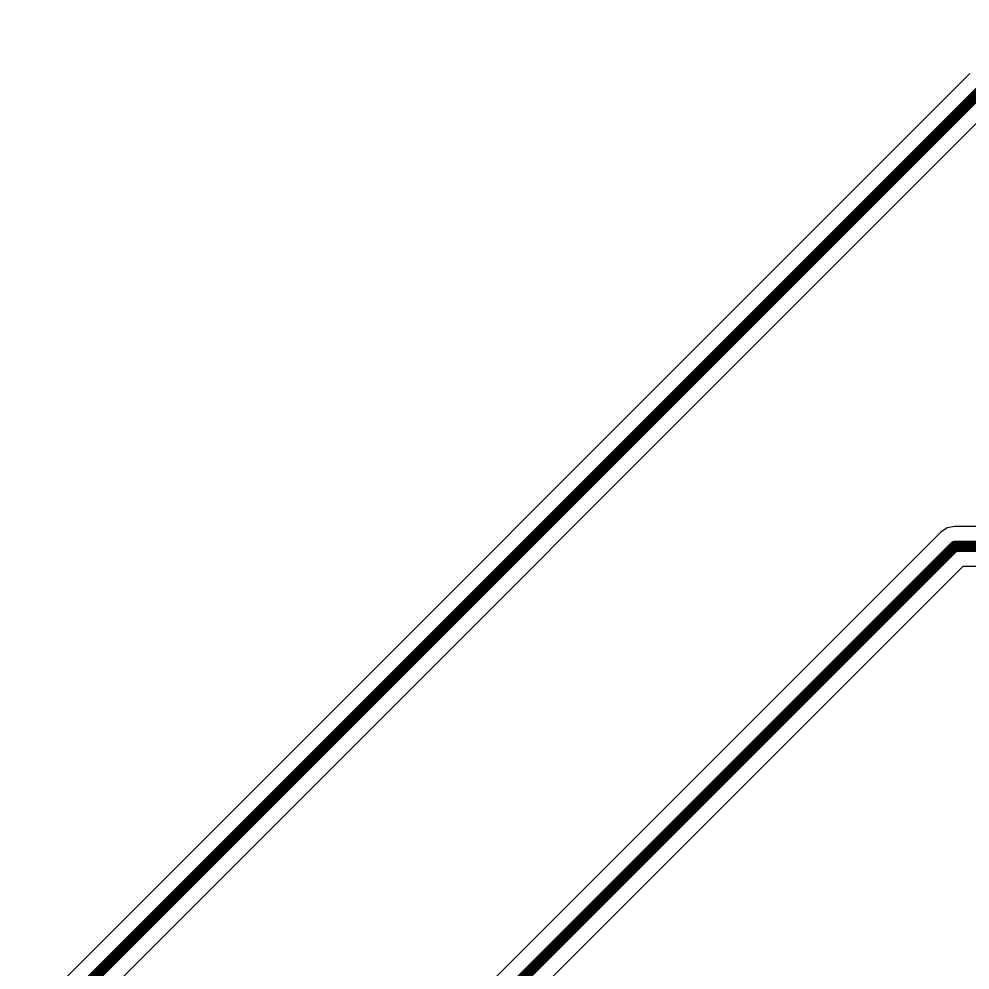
# Model space of a CAD drawing. Header units: inches. Extents: x -89 to 427, y -87 to 99.
# Drawn here: x 52.83 to 70.15, y -17.47 to -0.15 of the extents above; entities that cross this region are included whole.
import ezdxf

# ---------------------------------------------------------------- set-up
doc = ezdxf.new("R2010")
doc.units = ezdxf.units.IN
doc.layers.add('Board_Outline', color=56, linetype='Continuous')
doc.layers.add('Bottom Layer', color=5, linetype='Continuous')

msp = doc.modelspace()

# ---------------------------------------------------------------- linework, layer by layer
at = {"layer": 'Board_Outline'}
msp.add_lwpolyline([(87.312, 0, 0.254, 0.254, 1), (-87.312, 0, 0.254, 0.254, 1)], format="xyseb", close=True, dxfattribs=at)
at = {"layer": 'Bottom Layer'}
for p, q in [((70.152, -1.141), (30.101, -41.192)), ((70.152, -1.141), (70.152, -1.141)), ((30.761, -41.557), (70.559, -1.76)), ((69.619, -9.497), (37.442, -41.674)), ((69.737, -9.419), (69.619, -9.497)), ((69.619, -9.497), (69.619, -9.497)), ((69.875, -9.391), (69.737, -9.419)), ((74.254, -9.391), (69.875, -9.391)), ((38.127, -42.014), (70.026, -10.116)), ((70.026, -10.116), (71.761, -10.116))]:
    msp.add_line(p, q, dxfattribs=at)
for points in [[(30.251, -41.554, 0.203, 0.203, 0), (70.409, -1.397, 0.203, 0.203, 0)], [(37.592, -42.037, 0.203, 0.203, 0), (69.875, -9.754, 0.203, 0.203, 0)], [(69.875, -9.754, 0.203, 0.203, 0), (74.254, -9.754, 0.203, 0.203, 0)]]:
    msp.add_lwpolyline(points, format="xyseb", dxfattribs=at)
msp.add_lwpolyline([(69.825, -9.754, 0.102, 0.102, 1), (69.926, -9.754, 0.102, 0.102, 1)], format="xyseb", close=True, dxfattribs=at)
msp.add_lwpolyline([(69.825, -9.754, 0.102, 0.102, 1), (69.926, -9.754, 0.102, 0.102, 1)], format="xyseb", close=True, dxfattribs=at)

doc.saveas('drawing.dxf')
